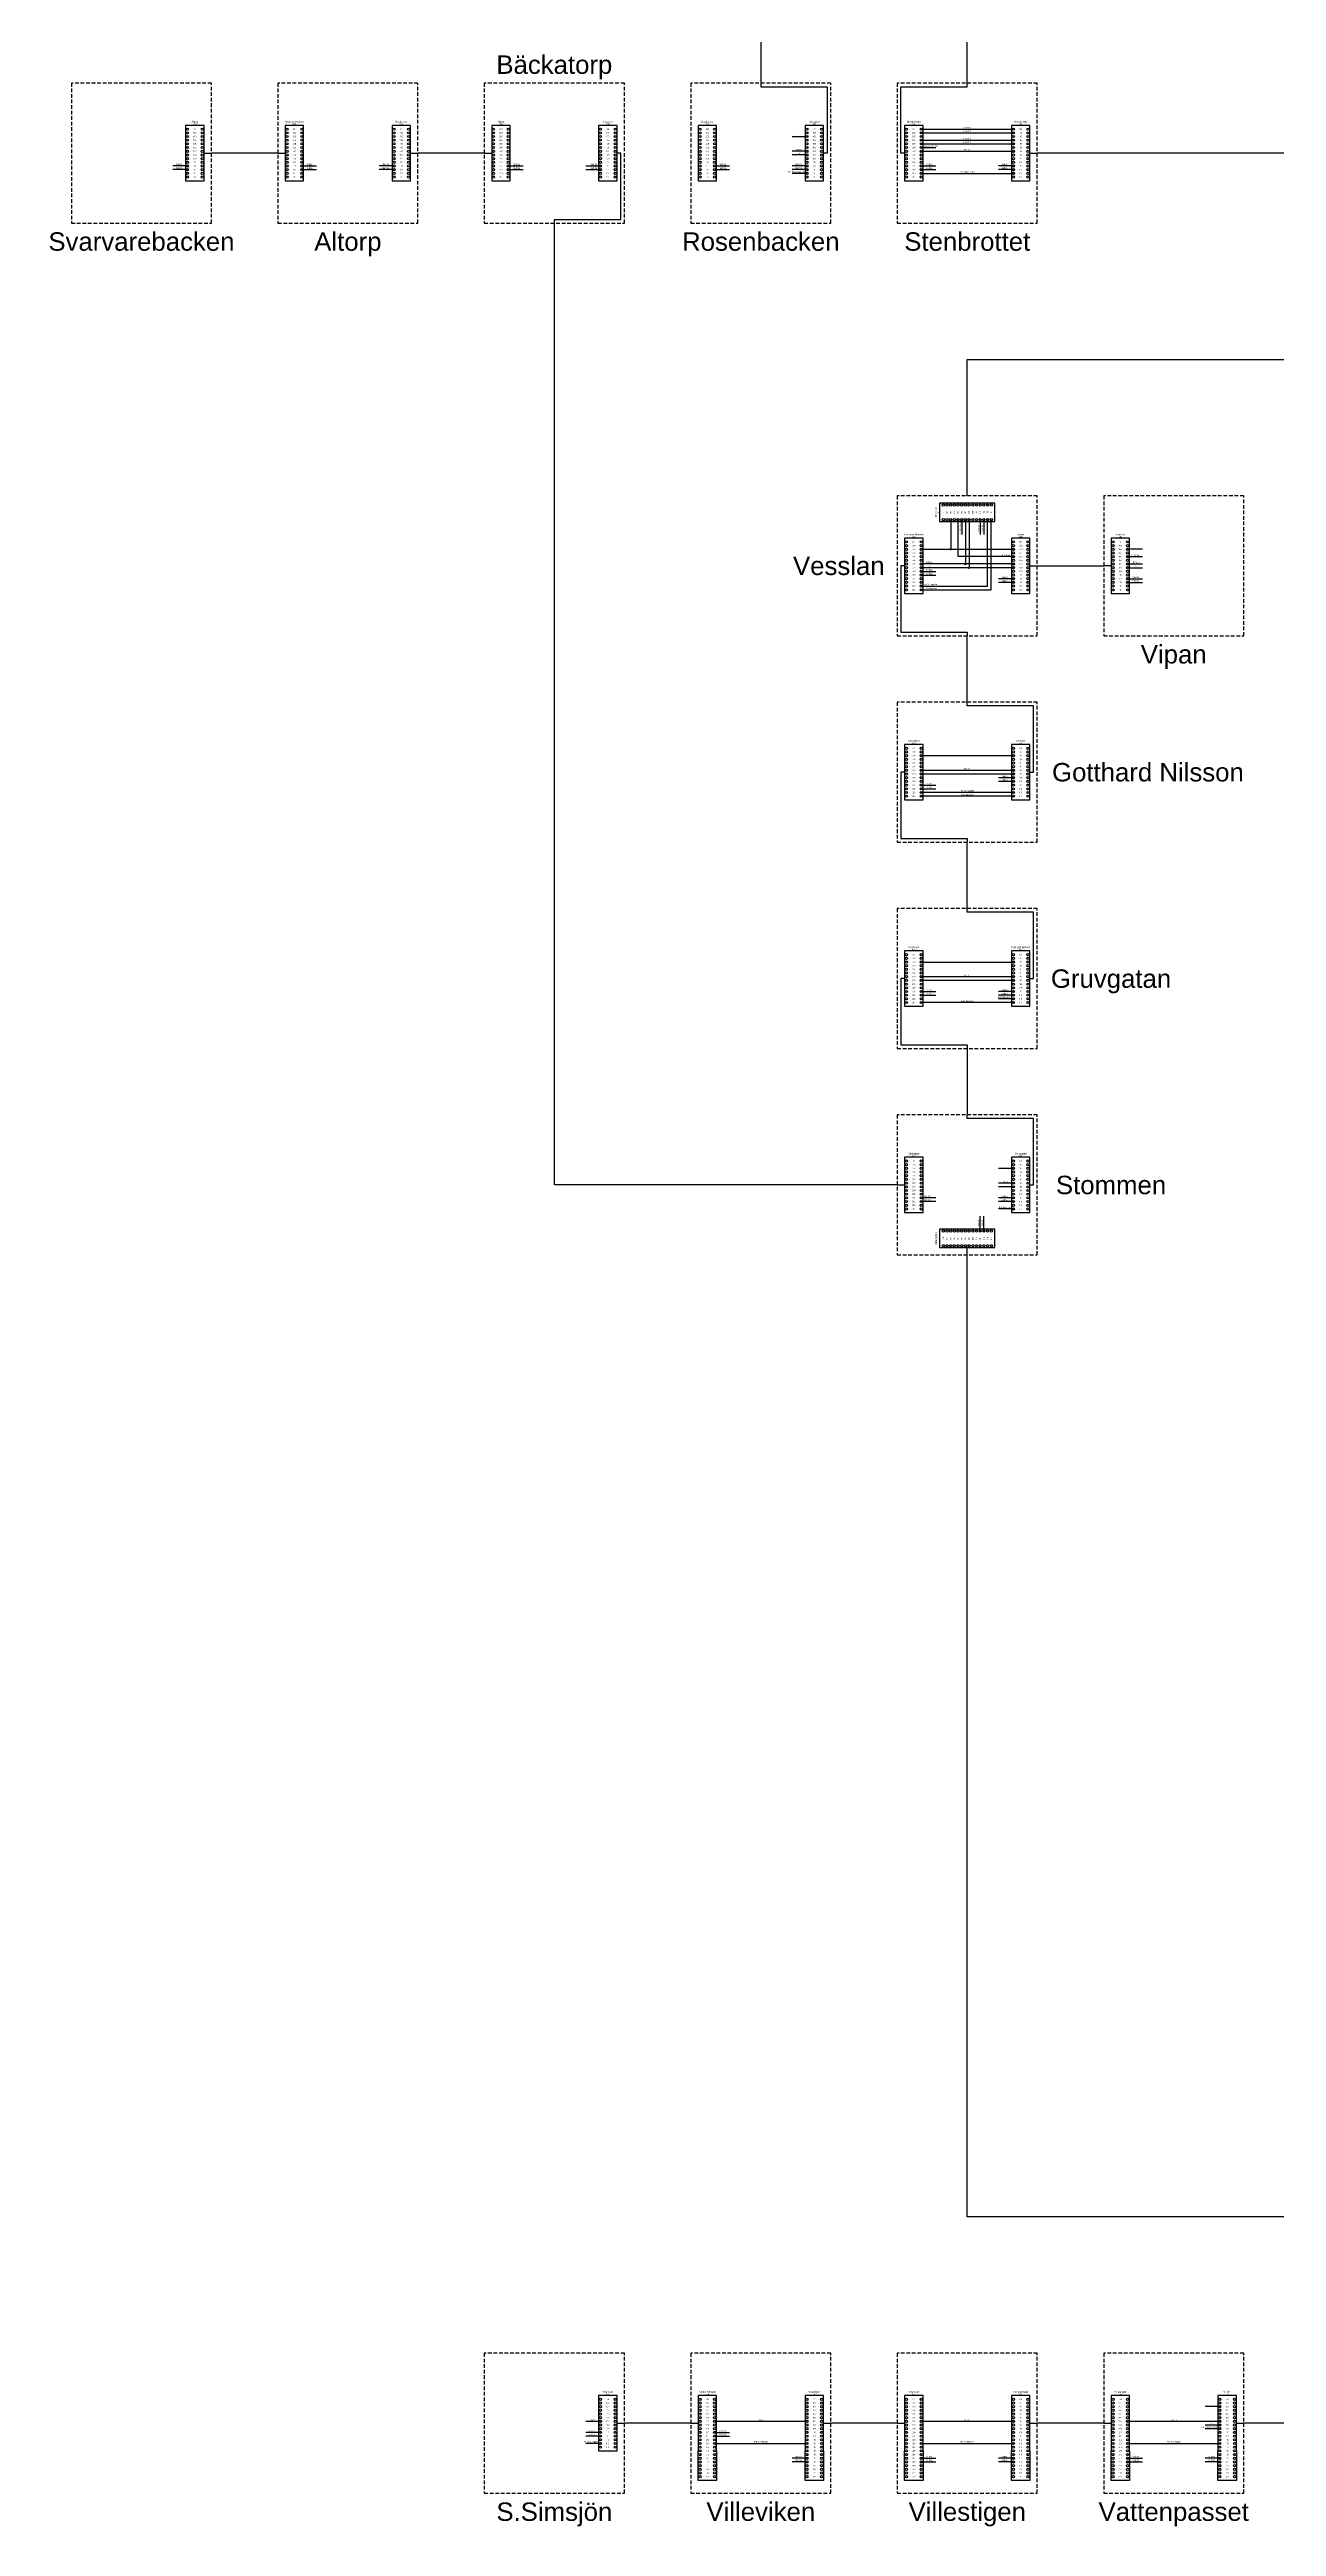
# Model space of a CAD drawing. Header units: millimetres. Extents: x -2095 to 4, y -833 to 1125.
# Drawn here: x -2095 to -1762, y -778 to -106 of the extents above; entities that cross this region are included whole.
import ezdxf
from ezdxf.enums import TextEntityAlignment as Align

# ---------------------------------------------------------------- set-up
doc = ezdxf.new("R2010")
doc.units = ezdxf.units.MM
doc.header["$MEASUREMENT"] = 0
doc.linetypes.add('DASHEDX2', pattern=[1.5, 1, -0.5])
for name, color, linetype in [('FEL', 1, 'Continuous'), ('FELSIGNAL KABEL', 1, 'Continuous'), ('Infotext', 7, 'Continuous'), ('Linje', 7, 'Continuous'), ('MINUS', 7, 'Continuous'), ('Plint', 7, 'Continuous'), ('PLUS', 7, 'Continuous'), ('RTU+', 7, 'Continuous'), ('RTU211', 5, 'Continuous'), ('SENEA', 3, 'Continuous'), ('Station', 7, 'DASHEDX2')]:
    doc.layers.add(name, color=color, linetype=linetype)
doc.styles.add('plintnummer', font='iso.shx')
doc.styles.get("Standard").update_dxf_attribs({"font": 'arial.ttf'})

# ---------------------------------------------------------------- blocks, each defined once
blk = doc.blocks.new('stn4')
blk.add_lwpolyline([(-19, -19), (19, -19), (19, 19), (-19, 19)], close=True)
blk.add_attdef('STATIONSNAMN', text='', height=5).set_placement((0, -24), align=Align.MIDDLE_CENTER)
blk = doc.blocks.new('*U4')
for p, q in [((5, 15), (0, 15)), ((0, 15), (0, 0)), ((5, 0), (5, 15)), ((0, 0), (5, 0))]:
    blk.add_line(p, q)
for centre in [(0.5, 14), (4.5, 14), (0.5, 13), (0.5, 12), (0.5, 11), (0.5, 10), (0.5, 9), (0.5, 8), (0.5, 7), (4.5, 13), (4.5, 12), (4.5, 11), (4.5, 10), (4.5, 9), (4.5, 8), (4.5, 7), (0.5, 6), (0.5, 5), (0.5, 4), (0.5, 3), (0.5, 2), (0.5, 1), (4.5, 6), (4.5, 5), (4.5, 4), (4.5, 3), (4.5, 2), (4.5, 1)]:
    blk.add_circle(centre, 0.3)
at = {"lineweight": 5, "char_height": 0.4, "attachment_point": 5, "style": 'plintnummer'}
for s, insert in [('101', (2.5, 14)), ('104', (2.5, 11)), ('108', (2.5, 7)), ('103', (2.5, 12)), ('105', (2.5, 10)), ('106', (2.5, 9)), ('107', (2.5, 8)), ('102', (2.5, 13)), ('109', (2.5, 6)), ('114', (2.5, 1)), ('110', (2.5, 5)), ('112', (2.5, 3)), ('113', (2.5, 2)), ('111', (2.5, 4))]:
    blk.add_mtext_dynamic_manual_height_columns(s, width=1.4076, gutter_width=1, heights=[0], dxfattribs=dict(at, insert=insert))
for tag, height, p in [('KABELNUMMER', 0.3, (2.5, 15.4)), ('TILL', 0.5, (2.5, 16))]:
    blk.add_attdef(tag, text='', height=height).set_placement(p, align=Align.MIDDLE_CENTER)
blk = doc.blocks.new('*U8')
for p, q in [((5, 15), (0, 15)), ((0, 15), (0, 0)), ((5, 0), (5, 15)), ((0, 0), (5, 0))]:
    blk.add_line(p, q)
for centre in [(0.5, 14), (4.5, 14), (0.5, 13), (0.5, 12), (0.5, 11), (0.5, 10), (0.5, 9), (0.5, 8), (0.5, 7), (4.5, 13), (4.5, 12), (4.5, 11), (4.5, 10), (4.5, 9), (4.5, 8), (4.5, 7), (0.5, 6), (0.5, 5), (0.5, 4), (0.5, 3), (0.5, 2), (0.5, 1), (4.5, 6), (4.5, 5), (4.5, 4), (4.5, 3), (4.5, 2), (4.5, 1)]:
    blk.add_circle(centre, 0.3)
at = {"lineweight": 5, "char_height": 0.4, "attachment_point": 5, "style": 'plintnummer'}
for s, insert in [('301', (2.5, 14)), ('304', (2.5, 11)), ('308', (2.5, 7)), ('302', (2.5, 13)), ('303', (2.5, 12)), ('305', (2.5, 10)), ('306', (2.5, 9)), ('307', (2.5, 8)), ('309', (2.5, 6)), ('314', (2.5, 1)), ('313', (2.5, 2)), ('310', (2.5, 5)), ('312', (2.5, 3)), ('311', (2.5, 4))]:
    blk.add_mtext_dynamic_manual_height_columns(s, width=1.4076, gutter_width=1, heights=[0], dxfattribs=dict(at, insert=insert))
for tag, height, p in [('KABELNUMMER', 0.3, (2.5, 15.4)), ('TILL', 0.5, (2.5, 16))]:
    blk.add_attdef(tag, text='', height=height).set_placement(p, align=Align.MIDDLE_CENTER)
blk = doc.blocks.new('*U5')
for p, q in [((5, 15), (0, 15)), ((0, 15), (0, 0)), ((5, 0), (5, 15)), ((0, 0), (5, 0))]:
    blk.add_line(p, q)
for centre in [(0.5, 14), (4.5, 14), (0.5, 13), (0.5, 12), (0.5, 11), (0.5, 10), (0.5, 9), (0.5, 8), (0.5, 7), (4.5, 13), (4.5, 12), (4.5, 11), (4.5, 10), (4.5, 9), (4.5, 8), (4.5, 7), (0.5, 6), (0.5, 5), (0.5, 4), (0.5, 3), (0.5, 2), (0.5, 1), (4.5, 6), (4.5, 5), (4.5, 4), (4.5, 3), (4.5, 2), (4.5, 1)]:
    blk.add_circle(centre, 0.3)
at = {"lineweight": 5, "char_height": 0.4, "attachment_point": 5, "style": 'plintnummer'}
for s, insert in [('201', (2.5, 14)), ('204', (2.5, 11)), ('208', (2.5, 7)), ('203', (2.5, 12)), ('205', (2.5, 10)), ('206', (2.5, 9)), ('207', (2.5, 8)), ('202', (2.5, 13)), ('209', (2.5, 6)), ('214', (2.5, 1)), ('210', (2.5, 5)), ('212', (2.5, 3)), ('213', (2.5, 2)), ('211', (2.5, 4))]:
    blk.add_mtext_dynamic_manual_height_columns(s, width=1.4076, gutter_width=1, heights=[0], dxfattribs=dict(at, insert=insert))
for tag, height, p in [('KABELNUMMER', 0.3, (2.5, 15.4)), ('TILL', 0.5, (2.5, 16))]:
    blk.add_attdef(tag, text='', height=height).set_placement(p, align=Align.MIDDLE_CENTER)
blk = doc.blocks.new('bygel')
h = blk.add_hatch(color=256)
h.dxf.hatch_style = 1
h.paths.add_polyline_path([(0.2, 0, 1), (-0.2, 0, 1)])
blk.add_circle((0, 0), 0.2)
blk = doc.blocks.new('*U14')
for p, q in [((5, 15), (0, 15)), ((0, 15), (0, 0)), ((5, 0), (5, 15)), ((0, 0), (5, 0))]:
    blk.add_line(p, q)
for centre in [(0.5, 14), (4.5, 14), (0.5, 13), (0.5, 12), (0.5, 11), (0.5, 10), (0.5, 9), (0.5, 8), (0.5, 7), (4.5, 13), (4.5, 12), (4.5, 11), (4.5, 10), (4.5, 9), (4.5, 8), (4.5, 7), (0.5, 6), (0.5, 5), (0.5, 4), (0.5, 3), (0.5, 2), (0.5, 1), (4.5, 6), (4.5, 5), (4.5, 4), (4.5, 3), (4.5, 2), (4.5, 1)]:
    blk.add_circle(centre, 0.3)
at = {"lineweight": 5, "char_height": 0.4, "attachment_point": 5, "style": 'plintnummer'}
for s, insert in [('101', (2.5, 14)), ('104', (2.5, 11)), ('108', (2.5, 7)), ('103', (2.5, 12)), ('105', (2.5, 10)), ('106', (2.5, 9)), ('107', (2.5, 8)), ('102', (2.5, 13)), ('109', (2.5, 6)), ('114', (2.5, 1)), ('110', (2.5, 5)), ('112', (2.5, 3)), ('113', (2.5, 2)), ('111', (2.5, 4))]:
    blk.add_mtext_dynamic_manual_height_columns(s, width=1.4076, gutter_width=1, heights=[0], dxfattribs=dict(at, insert=insert))
for tag, height, p in [('KABELNUMMER', 0.3, (2.5, 15.4)), ('TILL', 0.5, (2.5, 16))]:
    blk.add_attdef(tag, text='', height=height).set_placement(p, align=Align.MIDDLE_CENTER)
blk = doc.blocks.new('*U13')
for p, q in [((5, 15), (0, 15)), ((0, 15), (0, 0)), ((5, 0), (5, 15))]:
    blk.add_line(p, q)
blk.add_lwpolyline([(5, 0), (5, -8), (0, -8), (0, 0)])
for centre in [(0.5, 14), (4.5, 14), (0.5, 13), (0.5, 12), (0.5, 11), (0.5, 10), (0.5, 9), (0.5, 8), (0.5, 7), (4.5, 13), (4.5, 12), (4.5, 11), (4.5, 10), (4.5, 9), (4.5, 8), (4.5, 7), (0.5, 6), (0.5, 5), (0.5, 4), (0.5, 3), (0.5, 2), (0.5, 1), (0.5, 0), (4.5, 6), (4.5, 5), (4.5, 4), (4.5, 3), (4.5, 2), (4.5, 1), (4.5, 0), (0.5, -1), (0.5, -2), (0.5, -3), (0.5, -4), (0.5, -5), (0.5, -6), (0.5, -7), (4.5, -1), (4.5, -2), (4.5, -3), (4.5, -4), (4.5, -5), (4.5, -6), (4.5, -7)]:
    blk.add_circle(centre, 0.3)
at = {"lineweight": 5, "char_height": 0.4, "attachment_point": 5, "style": 'plintnummer'}
for s, insert in [('101', (2.5, 14)), ('104', (2.5, 11)), ('108', (2.5, 7)), ('103', (2.5, 12)), ('105', (2.5, 10)), ('106', (2.5, 9)), ('107', (2.5, 8)), ('102', (2.5, 13)), ('109', (2.5, 6)), ('114', (2.5, 1)), ('115', (2.5, 0)), ('110', (2.5, 5)), ('112', (2.5, 3)), ('113', (2.5, 2)), ('111', (2.5, 4)), ('120', (2.5, -5)), ('115', (2.5, -1)), ('118', (2.5, -3)), ('119', (2.5, -4)), ('117', (2.5, -2)), ('121', (2.5, -6)), ('122', (2.5, -7))]:
    blk.add_mtext_dynamic_manual_height_columns(s, width=1.4076, gutter_width=1, heights=[0], dxfattribs=dict(at, insert=insert))
for tag, height, p in [('KABELNUMMER', 0.3, (2.5, 15.4)), ('TILL', 0.5, (2.5, 16))]:
    blk.add_attdef(tag, text='', height=height).set_placement(p, align=Align.MIDDLE_CENTER)
blk = doc.blocks.new('*U12')
for p, q in [((5, 15), (0, 15)), ((0, 15), (0, 0)), ((5, 0), (5, 15))]:
    blk.add_line(p, q)
blk.add_lwpolyline([(5, 0), (5, -8), (0, -8), (0, 0)])
for centre in [(0.5, 14), (4.5, 14), (0.5, 13), (0.5, 12), (0.5, 11), (0.5, 10), (0.5, 9), (0.5, 8), (0.5, 7), (4.5, 13), (4.5, 12), (4.5, 11), (4.5, 10), (4.5, 9), (4.5, 8), (4.5, 7), (0.5, 6), (0.5, 5), (0.5, 4), (0.5, 3), (0.5, 2), (0.5, 1), (0.5, 0), (4.5, 6), (4.5, 5), (4.5, 4), (4.5, 3), (4.5, 2), (4.5, 1), (4.5, 0), (0.5, -1), (0.5, -2), (0.5, -3), (0.5, -4), (0.5, -5), (0.5, -6), (0.5, -7), (4.5, -1), (4.5, -2), (4.5, -3), (4.5, -4), (4.5, -5), (4.5, -6), (4.5, -7)]:
    blk.add_circle(centre, 0.3)
at = {"lineweight": 5, "char_height": 0.4, "attachment_point": 5, "style": 'plintnummer'}
for s, insert in [('201', (2.5, 14)), ('204', (2.5, 11)), ('208', (2.5, 7)), ('203', (2.5, 12)), ('205', (2.5, 10)), ('206', (2.5, 9)), ('207', (2.5, 8)), ('202', (2.5, 13)), ('209', (2.5, 6)), ('214', (2.5, 1)), ('215', (2.5, 0)), ('210', (2.5, 5)), ('212', (2.5, 3)), ('213', (2.5, 2)), ('211', (2.5, 4)), ('220', (2.5, -5)), ('216', (2.5, -1)), ('218', (2.5, -3)), ('219', (2.5, -4)), ('217', (2.5, -2)), ('221', (2.5, -6)), ('222', (2.5, -7))]:
    blk.add_mtext_dynamic_manual_height_columns(s, width=1.4076, gutter_width=1, heights=[0], dxfattribs=dict(at, insert=insert))
for tag, height, p in [('KABELNUMMER', 0.3, (2.5, 15.4)), ('TILL', 0.5, (2.5, 16))]:
    blk.add_attdef(tag, text='', height=height).set_placement(p, align=Align.MIDDLE_CENTER)

msp = doc.modelspace()

# ---------------------------------------------------------------- linework, layer by layer
at = {"layer": 'FEL'}
for points in [[(-1858.24, -132.51), (-1854.24, -132.51)], [(-1889.24, -139.51), (-1893.24, -139.51)], [(-1858.24, -139.51), (-1833.24, -139.51)], [(-1858.24, -251.51), (-1840.24, -251.51), (-1840.24, -233.51)], [(-1858.24, -252.51), (-1839.24, -252.51), (-1839.24, -233.51)], [(-1833.24, -243.51), (-1848.24, -243.51), (-1848.24, -233.51)], [(-1847.24, -233.51), (-1847.24, -237.51)], [(-1802.24, -243.51), (-1798.24, -243.51), (-1798.24, -243.51)], [(-1833.24, -307.51), (-1858.24, -307.51)], [(-1833.24, -308.51), (-1858.24, -308.51)], [(-1833.24, -364.51), (-1858.24, -364.51)], [(-1833.24, -363.51), (-1837.24, -363.51)], [(-1833.24, -420.51), (-1837.24, -420.51)], [(-1777.24, -751.51), (-1781.24, -751.51)], [(-1945.24, -755.51), (-1949.24, -755.51)], [(-1914.24, -755.51), (-1889.24, -755.51)], [(-1858.24, -755.51), (-1833.24, -755.51)], [(-1802.24, -755.51), (-1777.24, -755.51)]]:
    msp.add_lwpolyline(points, dxfattribs=at)
at = {"layer": 'FELSIGNAL KABEL'}
msp.add_lwpolyline([(-1845.74, -227.01), (-1845.74, -190.01), (-1687.74, -190.01, -0.5), (-1667.74, -190.01), (-1621.74, -190.01)], format="xyb", dxfattribs=at)
at = {"layer": 'Linje'}
for points in [[(-1901.74, -41.01), (-1901.74, -115.01)], [(-1845.74, -115.01), (-1845.74, -97.01)], [(-1901.74, -115.01), (-1901.74, -116.01), (-1883.74, -116.01), (-1883.74, -134.01), (-1884.74, -134.01)], [(-1862.74, -134.01), (-1863.74, -134.01), (-1863.74, -116.01), (-1845.74, -116.01), (-1845.74, -115.01)], [(-2052.74, -134.01), (-2050.74, -134.01)], [(-2032.74, -134.01), (-2050.74, -134.01)], [(-2032.74, -134.01), (-2030.74, -134.01)], [(-1996.74, -134.01), (-1994.74, -134.01)], [(-1976.74, -134.01), (-1994.74, -134.01)], [(-1976.74, -134.01), (-1974.74, -134.01)], [(-1957.74, -153.01), (-1957.74, -152.01), (-1939.74, -152.01), (-1939.74, -134.01), (-1940.74, -134.01)], [(-1845.74, -134.01), (-1845.74, -134.01)], [(-1828.74, -134.01), (-1826.74, -134.01)], [(-1696.74, -134.01), (-1826.74, -134.01)], [(-1864.74, -414.01), (-1957.74, -414.01), (-1957.74, -153.01)], [(-1862.74, -246.01), (-1863.74, -246.01), (-1863.74, -264.01), (-1845.74, -264.01), (-1845.74, -265.01)], [(-1828.74, -246.01), (-1826.74, -246.01)], [(-1826.74, -246.01), (-1808.74, -246.01)], [(-1806.74, -246.01), (-1808.74, -246.01)], [(-1845.74, -283.01), (-1845.74, -265.01)], [(-1828.74, -302.01), (-1827.74, -302.01), (-1827.74, -284.01), (-1845.74, -284.01), (-1845.74, -283.01)], [(-1862.74, -302.01), (-1863.74, -302.01), (-1863.74, -320.01), (-1845.74, -320.01), (-1845.74, -321.01)], [(-1845.74, -339.01), (-1845.74, -321.01)], [(-1828.74, -358.01), (-1827.74, -358.01), (-1827.74, -340.01), (-1845.74, -340.01), (-1845.74, -339.01)], [(-1862.74, -358.01), (-1863.74, -358.01), (-1863.74, -376.01), (-1845.74, -376.01), (-1845.74, -377.01)], [(-1845.74, -377.01), (-1845.74, -395.01)], [(-1828.74, -414.01), (-1827.74, -414.01), (-1827.74, -396.01), (-1845.74, -396.01), (-1845.74, -395.01)], [(-1864.74, -414.01), (-1862.74, -414.01)], [(-1845.74, -433.01), (-1845.74, -431.01)], [(-1752.74, -694.01), (-1845.74, -694.01), (-1845.74, -433.01)], [(-1940.74, -750.01), (-1938.74, -750.01)], [(-1920.74, -750.01), (-1938.74, -750.01)], [(-1920.74, -750.01), (-1918.74, -750.01)], [(-1884.74, -750.01), (-1882.74, -750.01)], [(-1864.74, -750.01), (-1882.74, -750.01)], [(-1864.74, -750.01), (-1862.74, -750.01)], [(-1828.74, -750.01), (-1826.74, -750.01)], [(-1808.74, -750.01), (-1826.74, -750.01)], [(-1808.74, -750.01), (-1806.74, -750.01)], [(-1772.74, -750.01), (-1770.74, -750.01)], [(-1752.74, -750.01), (-1770.74, -750.01)]]:
    msp.add_lwpolyline(points, dxfattribs=at)
msp.add_lwpolyline([(-1845.74, -134.01), (-1845.74, -134.01)], close=True, dxfattribs=at)
at = {"layer": 'MINUS'}
for points in [[(-1893.24, -129.51), (-1889.24, -129.51)], [(-1850.24, -233.51), (-1850.24, -241.51)], [(-1858.24, -241.51), (-1833.24, -241.51)], [(-1798.24, -241.51), (-1802.24, -241.51)], [(-1858.24, -297.51), (-1833.24, -297.51)], [(-1858.24, -353.51), (-1833.24, -353.51)], [(-1833.24, -409.51), (-1837.24, -409.51)], [(-1777.24, -745.51), (-1781.24, -745.51)]]:
    msp.add_lwpolyline(points, dxfattribs=at)
at = {"layer": 'PLUS'}
for points in [[(-1889.24, -134.51), (-1893.24, -134.51)], [(-1845.24, -233.51), (-1845.24, -246.51)], [(-1833.24, -246.51), (-1858.24, -246.51)], [(-1802.24, -246.51), (-1798.24, -246.51)], [(-1833.24, -302.51), (-1858.24, -302.51)], [(-1833.24, -358.51), (-1858.24, -358.51)], [(-1833.24, -414.51), (-1837.24, -414.51)], [(-1777.24, -750.51), (-1781.24, -750.51)]]:
    msp.add_lwpolyline(points, dxfattribs=at)
at = {"layer": 'RTU+'}
for points in [[(-1889.24, -133.51), (-1893.24, -133.51)], [(-1858.24, -133.51), (-1833.23, -133.51)], [(-1846.24, -233.51), (-1846.24, -245.51)], [(-1833.24, -245.51), (-1858.24, -245.51)], [(-1802.24, -245.51), (-1798.24, -245.51)], [(-1833.24, -301.51), (-1858.24, -301.51)], [(-1833.24, -357.51), (-1858.24, -357.51)], [(-1833.24, -413.51), (-1837.24, -413.51)], [(-1945.24, -749.51), (-1949.24, -749.51)], [(-1889.24, -749.51), (-1914.24, -749.51)], [(-1833.24, -749.51), (-1858.24, -749.51)], [(-1777.24, -749.51), (-1802.24, -749.51)]]:
    msp.add_lwpolyline(points, dxfattribs=at)
at = {"layer": 'RTU211'}
for points in [[(-1858.24, -127.51), (-1833.24, -127.51)], [(-1858.24, -128.51), (-1833.24, -128.51)], [(-1858.24, -130.51), (-1833.24, -130.51)], [(-1858.24, -131.51), (-1833.24, -131.51)]]:
    msp.add_lwpolyline(points, dxfattribs=at)
at = {"layer": 'SENEA'}
for points in [[(-2057.24, -137.51), (-2061.24, -137.51)], [(-2057.24, -138.51), (-2061.24, -138.51)], [(-2026.24, -137.51), (-2022.24, -137.51)], [(-2026.24, -138.51), (-2022.24, -138.51)], [(-2001.24, -137.51), (-2005.24, -137.51)], [(-2001.24, -138.51), (-2005.24, -138.51)], [(-1970.24, -137.51), (-1966.24, -137.51)], [(-1970.24, -138.51), (-1966.24, -138.51)], [(-1949.24, -137.51), (-1945.24, -137.51)], [(-1949.24, -138.51), (-1945.24, -138.51)], [(-1914.24, -137.51), (-1910.24, -137.51)], [(-1914.24, -138.51), (-1910.24, -138.51)], [(-1889.24, -137.51), (-1893.24, -137.51)], [(-1889.24, -138.51), (-1893.24, -138.51)], [(-1858.24, -137.51), (-1854.24, -137.51)], [(-1858.24, -138.51), (-1854.24, -138.51)], [(-1833.24, -137.51), (-1837.24, -137.51)], [(-1833.24, -138.51), (-1837.24, -138.51)], [(-1842.24, -233.51), (-1842.24, -237.51)], [(-1841.24, -233.51), (-1841.24, -237.51)], [(-1858.24, -247.51), (-1854.24, -247.51)], [(-1858.24, -248.51), (-1854.24, -248.51)], [(-1833.24, -249.51), (-1837.24, -249.51)], [(-1833.24, -250.51), (-1837.24, -250.51)], [(-1802.24, -249.51), (-1798.24, -249.51)], [(-1802.24, -250.51), (-1798.24, -250.51)], [(-1858.24, -305.51), (-1854.24, -305.51)], [(-1858.24, -306.51), (-1854.24, -306.51)], [(-1833.24, -303.51), (-1837.24, -303.51)], [(-1833.24, -304.51), (-1837.24, -304.51)], [(-1858.24, -361.51), (-1854.24, -361.51)], [(-1858.24, -362.51), (-1854.24, -362.51)], [(-1833.24, -361.51), (-1837.24, -361.51)], [(-1833.24, -362.51), (-1837.24, -362.51)], [(-1854.24, -417.51), (-1858.24, -417.51)], [(-1854.24, -418.51), (-1858.24, -418.51)], [(-1842.24, -426.51), (-1842.24, -422.51)], [(-1841.24, -426.51), (-1841.24, -422.51)], [(-1833.24, -417.51), (-1837.24, -417.51)], [(-1833.24, -418.51), (-1837.24, -418.51)], [(-1945.24, -752.51), (-1949.24, -752.51)], [(-1914.24, -752.51), (-1910.24, -752.51)], [(-1945.24, -753.51), (-1949.24, -753.51)], [(-1914.24, -753.51), (-1910.24, -753.51)], [(-1889.24, -759.51), (-1893.24, -759.51)], [(-1889.24, -760.51), (-1893.24, -760.51)], [(-1858.24, -759.51), (-1854.24, -759.51)], [(-1858.24, -760.51), (-1854.24, -760.51)], [(-1833.24, -759.51), (-1837.24, -759.51)], [(-1833.24, -760.51), (-1837.24, -760.51)], [(-1802.24, -759.51), (-1798.24, -759.51)], [(-1802.24, -760.51), (-1798.24, -760.51)], [(-1777.24, -759.51), (-1781.24, -759.51)], [(-1777.24, -760.51), (-1781.24, -760.51)]]:
    msp.add_lwpolyline(points, dxfattribs=at)

# ---------------------------------------------------------------- block references
at = {"layer": 'MINUS'}
msp.add_blockref('bygel', (-1850.24, -241.51), dxfattribs=at)
at = {"layer": 'Plint'}
for name, p, values in [('*U4', (-2057.74, -141.51), {'TILL': 'Altorp', 'KABELNUMMER': 'S539'}), ('*U5', (-2030.74, -141.51), {'TILL': 'Svarvarebacken', 'KABELNUMMER': 'S539'}), ('*U4', (-2001.74, -141.51), {'TILL': 'Bäckatorp', 'KABELNUMMER': 'S561'}), ('*U5', (-1974.74, -141.51), {'TILL': 'Altorp', 'KABELNUMMER': 'S561'}), ('*U4', (-1945.74, -141.51), {'TILL': 'Stommen', 'KABELNUMMER': 'S780'}), ('*U5', (-1918.74, -141.51), {'TILL': 'Bäckatorp', 'KABELNUMMER': 'S563'}), ('*U4', (-1889.74, -141.51), {'TILL': 'Diskusen', 'KABELNUMMER': 'S383'}), ('*U5', (-1862.74, -141.51), {'TILL': 'Skyttesledet', 'KABELNUMMER': 'S54'}), ('*U4', (-1833.74, -141.51), {'TILL': 'Västermalm', 'KABELNUMMER': 'S56'}), ('*U5', (-1862.74, -253.51), {'TILL': 'Gotthard Nilsson', 'KABELNUMMER': 'S256'}), ('*U8', (-1833.74, -253.51), {'TILL': 'Vipan', 'KABELNUMMER': 'S559'}), ('*U14', (-1806.74, -253.51), {'TILL': 'Vesslan', 'KABELNUMMER': 'S559'}), ('*U5', (-1862.74, -309.51), {'TILL': 'Gruvgatan', 'KABELNUMMER': 'S308'}), ('*U4', (-1833.74, -309.51), {'TILL': 'Vesslan', 'KABELNUMMER': 'S256'}), ('*U5', (-1862.74, -365.51), {'TILL': 'Stommen', 'KABELNUMMER': 'S676'}), ('*U4', (-1833.74, -365.51), {'TILL': 'Gotthard Nilsson', 'KABELNUMMER': 'S310'}), ('*U8', (-1862.74, -421.51), {'TILL': 'Bäckatorp', 'KABELNUMMER': 'S780'}), ('*U4', (-1833.74, -421.51), {'TILL': 'Gruvgatan', 'KABELNUMMER': 'S330'}), ('*U4', (-1945.74, -757.51), {'TILL': 'Villeviken', 'KABELNUMMER': 'S554'}), ('*U12', (-1918.74, -757.51), {'TILL': 'Södra Simsjön', 'KABELNUMMER': 'S554'}), ('*U13', (-1889.74, -757.51), {'TILL': 'Villestigen', 'KABELNUMMER': 'S552'}), ('*U12', (-1862.74, -757.51), {'TILL': 'Villeviken', 'KABELNUMMER': 'S552'}), ('*U13', (-1833.74, -757.51), {'TILL': 'Vattenpasset', 'KABELNUMMER': 'S548'}), ('*U12', (-1806.74, -757.51), {'TILL': 'VIllestigen', 'KABELNUMMER': 'S548'}), ('*U13', (-1777.74, -757.51), {'TILL': 'SK001', 'KABELNUMMER': 'S512'})]:
    msp.add_blockref(name, p, dxfattribs=at).add_auto_attribs(values)
for name, p, rotation, values in [('*U4', (-1838.24, -234.01), 90.00000000000001, {'TILL': 'CF-KK 2', 'KABELNUMMER': 'S361'}), ('*U5', (-1838.24, -431.01), 90, {'TILL': 'Arkeologen', 'KABELNUMMER': 'S447'})]:
    msp.add_blockref(name, p, dxfattribs=dict(at, rotation=rotation)).add_auto_attribs(values)
at = {"layer": 'PLUS'}
msp.add_blockref('bygel', (-1845.24, -246.51), dxfattribs=at)
at = {"layer": 'RTU+'}
msp.add_blockref('bygel', (-1846.24, -245.51), dxfattribs=at)
at = {"layer": 'Station'}
ref = msp.add_blockref('stn4', (-1957.74, -134.01), dxfattribs=at)
ref.add_attrib('STATIONSNAMN', 'Bäckatorp', dxfattribs={"layer": '0', "height": 5}).set_placement((-1957.74, -110.01), align=Align.MIDDLE_CENTER)
for p, values in [((-2069.74, -134.01), {'STATIONSNAMN': 'Svarvarebacken'}), ((-2013.74, -134.01), {'STATIONSNAMN': 'Altorp'}), ((-1901.74, -134.01), {'STATIONSNAMN': 'Rosenbacken'}), ((-1845.74, -134.01), {'STATIONSNAMN': 'Stenbrottet'}), ((-1789.74, -246.01), {'STATIONSNAMN': 'Vipan'}), ((-1957.74, -750.01), {'STATIONSNAMN': 'S.Simsjön'}), ((-1901.74, -750.01), {'STATIONSNAMN': 'Villeviken'}), ((-1845.74, -750.01), {'STATIONSNAMN': 'Villestigen'}), ((-1789.74, -750.01), {'STATIONSNAMN': 'Vattenpasset'})]:
    msp.add_blockref('stn4', p, dxfattribs=at).add_auto_attribs(values)
ref = msp.add_blockref('stn4', (-1845.74, -246.01), dxfattribs=at)
ref.add_attrib('STATIONSNAMN', 'Vesslan', dxfattribs={"layer": '0', "height": 5}).set_placement((-1880.58, -246.01), align=Align.MIDDLE_CENTER)
ref = msp.add_blockref('stn4', (-1845.74, -302.01), dxfattribs=at)
ref.add_attrib('STATIONSNAMN', 'Gotthard Nilsson', dxfattribs={"layer": '0', "height": 5}).set_placement((-1796.74, -302.01), align=Align.MIDDLE_CENTER)
ref = msp.add_blockref('stn4', (-1845.74, -358.01), dxfattribs=at)
ref.add_attrib('STATIONSNAMN', 'Gruvgatan', dxfattribs={"layer": '0', "height": 5}).set_placement((-1806.74, -358.01), align=Align.MIDDLE_CENTER)
ref = msp.add_blockref('stn4', (-1845.74, -414.01), dxfattribs=at)
ref.add_attrib('STATIONSNAMN', 'Stommen', dxfattribs={"layer": '0', "height": 5}).set_placement((-1806.74, -414.01), align=Align.MIDDLE_CENTER)

# ---------------------------------------------------------------- texts
at = {"layer": 'Infotext', "char_height": 0.4, "attachment_point": 5}
for s, width, insert in [('RTU 211', 3.887, (-1845.74, -127.11)), ('RTU +', 3.887, (-1891.24, -133.11)), ('+', 3.887, (-1891.24, -134.11)), ('-', 3.887, (-1891.24, -129.11)), ('Fel Stenbrottet', 3.887, (-1855.58, -132.11)), ('RTU 211', 3.887, (-1845.74, -128.11)), ('RTU 211', 3.887, (-1845.74, -130.11)), ('RTU 211', 3.887, (-1845.74, -131.11)), ('RTU +', 3.887, (-1845.74, -133.11)), ('SHDSL', 3.887, (-2059.49, -137.11)), ('SHDSL', 3.887, (-2059.49, -138.11)), ('SHDSL', 3.887, (-2023.99, -137.11)), ('SHDSL', 3.887, (-2023.99, -138.11)), ('SHDSL', 3.887, (-2003.49, -137.11)), ('SHDSL', 3.887, (-2003.49, -138.11)), ('SHDSL', 3.887, (-1967.99, -137.11)), ('SHDSL', 3.887, (-1967.99, -138.11)), ('SHDSL', 3.887, (-1946.99, -137.11)), ('SHDSL', 3.887, (-1946.99, -138.11)), ('SHDSL', 3.887, (-1911.99, -137.11)), ('SHDSL', 3.887, (-1911.99, -138.11)), ('Fel Rosenbacken', 6.597, (-1892.1, -139.11)), ('SHDSL', 3.887, (-1891.49, -137.11)), ('SHDSL', 3.887, (-1891.49, -138.11)), ('SHDSL', 3.887, (-1855.99, -137.11)), ('SHDSL', 3.887, (-1855.99, -138.11)), ('Fel Västermalm', 3.887, (-1845.74, -139.11)), ('SHDSL', 3.887, (-1835.49, -137.11)), ('SHDSL', 3.887, (-1835.49, -138.11)), ('-', 3.887, (-1855.99, -241.11)), ('-', 3.887, (-1799.99, -241.11)), ('SHDSL', 3.887, (-1855.99, -247.11)), ('SHDSL', 3.887, (-1855.99, -248.11)), ('RTU +', 3.887, (-1855.99, -245.11)), ('+', 3.887, (-1855.99, -246.11)), ('Fel Vipan', 3.887, (-1835.49, -243.11)), ('Fel Vipan', 3.887, (-1799.99, -243.11)), ('RTU +', 3.887, (-1799.99, -245.11)), ('+', 3.887, (-1799.99, -246.11)), ('Fel Gruvgatan', 3.887, (-1855.69, -251.11)), ('Fel Stommen', 3.887, (-1855.69, -252.11)), ('SHDSL', 3.887, (-1835.49, -249.11)), ('SHDSL', 3.887, (-1835.49, -250.11)), ('SHDSL', 3.887, (-1799.99, -249.11)), ('SHDSL', 3.887, (-1799.99, -250.11)), ('RTU +', 3.887, (-1845.74, -301.11)), ('+', 3.887, (-1845.74, -302.11)), ('-', 3.887, (-1845.74, -297.11)), ('SHDSL', 3.887, (-1855.99, -305.11)), ('SHDSL', 3.887, (-1855.99, -306.11)), ('Fel Gruvgatan', 3.887, (-1845.74, -307.11)), ('Fel Stommen', 3.887, (-1845.74, -308.11)), ('SHDSL', 3.887, (-1835.49, -303.11)), ('SHDSL', 3.887, (-1835.49, -304.11)), ('-', 3.887, (-1845.74, -353.11)), ('SHDSL', 3.887, (-1855.99, -361.11)), ('SHDSL', 3.887, (-1855.99, -362.11)), ('RTU +', 3.887, (-1845.74, -357.11)), ('+', 3.887, (-1845.74, -358.11)), ('Fel Gruvgatan', 3.887, (-1835.66, -363.11)), ('SHDSL', 3.887, (-1835.49, -361.11)), ('SHDSL', 3.887, (-1835.49, -362.11)), ('Fel Stommen', 3.887, (-1845.74, -364.11)), ('-', 3.887, (-1835.49, -409.11)), ('RTU +', 3.887, (-1835.49, -413.11)), ('+', 3.887, (-1835.49, -414.11)), ('SHDSL', 3.887, (-1856.49, -417.11)), ('SHDSL', 3.887, (-1856.49, -418.11)), ('Fel Stommen', 3.887, (-1835.49, -420.11)), ('SHDSL', 3.887, (-1835.49, -417.11)), ('SHDSL', 3.887, (-1835.49, -418.11)), ('-', 3.887, (-1779.49, -745.11)), ('SHDSL', 3.887, (-1947.49, -752.11)), ('RTU +', 3.887, (-1947.49, -749.11)), ('SHDSL', 3.887, (-1911.99, -752.11)), ('RTU +', 3.887, (-1901.74, -749.11)), ('RTU +', 3.887, (-1845.74, -749.11)), ('RTU +', 3.887, (-1789.74, -749.11)), ('Fel Vattenpasset', 5.3821, (-1780.07, -751.11)), ('+', 3.887, (-1779.49, -750.11)), ('Fel S. Simsjön', 3.887, (-1947.88, -755.11)), ('SHDSL', 3.887, (-1947.49, -753.11)), ('SHDSL', 3.887, (-1911.99, -753.11)), ('Fel S. Simsjön', 3.887, (-1901.74, -755.11)), ('SHDSL', 3.887, (-1891.49, -759.11)), ('SHDSL', 3.887, (-1855.99, -759.11)), ('Fel S. Simsjön', 3.887, (-1845.74, -755.11)), ('SHDSL', 3.887, (-1835.49, -759.11)), ('SHDSL', 3.887, (-1799.99, -759.11)), ('Fel S. Simsjön', 3.887, (-1789.74, -755.11)), ('SHDSL', 3.887, (-1779.49, -759.11)), ('SHDSL', 3.887, (-1891.49, -760.11)), ('SHDSL', 3.887, (-1855.99, -760.11)), ('SHDSL', 3.887, (-1835.49, -760.11)), ('SHDSL', 3.887, (-1799.99, -760.11)), ('SHDSL', 3.887, (-1779.49, -760.11))]:
    msp.add_mtext_dynamic_manual_height_columns(s, width=width, gutter_width=1, heights=[0], dxfattribs=dict(at, insert=insert))
at = {"layer": 'Infotext', "char_height": 0.4, "attachment_point": 5, "rotation": 90}
for s, insert in [('Fel Vesslan', (-1847.64, -235.76)), ('SHDSL', (-1842.64, -235.76)), ('SHDSL', (-1841.64, -235.76)), ('SHDSL', (-1842.64, -424.26)), ('SHDSL', (-1841.64, -424.26))]:
    msp.add_mtext_dynamic_manual_height_columns(s, width=3.887, gutter_width=1, heights=[0], dxfattribs=dict(at, insert=insert))

doc.saveas('drawing.dxf')
